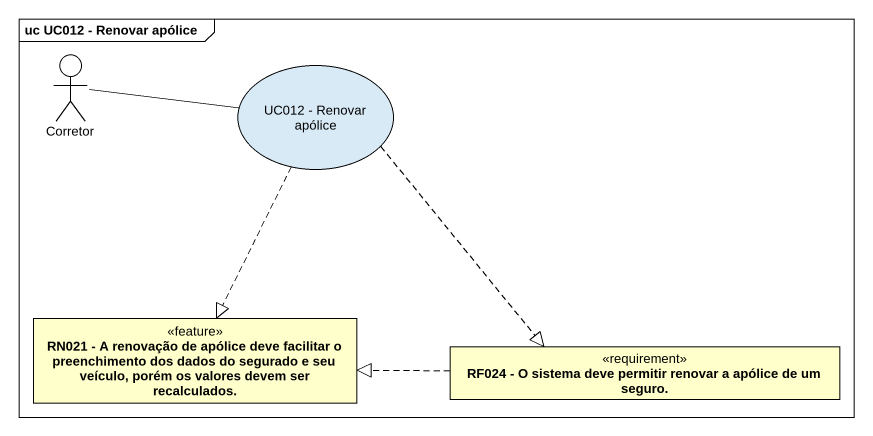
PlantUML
@startuml
mainframe uc UC012 - Renovar apólice
allowmixing
hide circle
hide empty members
actor Corretor
usecase "UC012 - Renovar apólice" as UC012_Renovar_apólice
class "RN021 - A renovação de apólice deve facilitar o preenchimento dos dados do segurado e seu veículo, porém os valores devem ser recalculados." as RN021_A_renovação_de <<feature>>
class "RF024 - O sistema deve permitir renovar a apólice de um seguro." as RF024_O_sistema_deve <<requirement>>
Corretor -right- UC012_Renovar_apólice
UC012_Renovar_apólice ..|> RN021_A_renovação_de
UC012_Renovar_apólice ..|> RF024_O_sistema_deve
RF024_O_sistema_deve .left.|> RN021_A_renovação_de
@enduml
